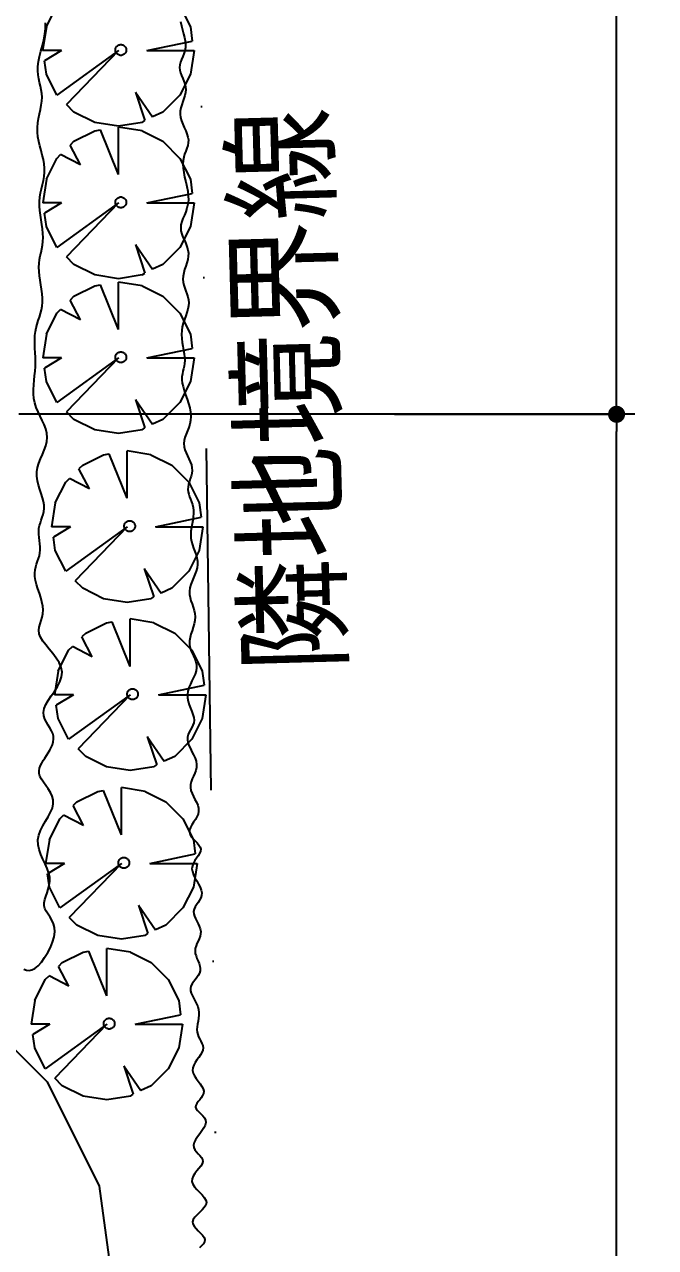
# Model space of a CAD drawing. Header units: millimetres. Extents: x 15495 to 166182, y -39946 to 18307.
# Drawn here: x 60060 to 61908, y -30516 to -26938 of the extents above; entities that cross this region are included whole.
import ezdxf
from ezdxf.enums import TextEntityAlignment as Align

# ---------------------------------------------------------------- set-up
doc = ezdxf.new("R2010")
doc.units = ezdxf.units.MM
doc.header["$LTSCALE"] = 1000
doc.linetypes.add('CENTER', pattern=[2, 1.25, -0.25, 0.25, -0.25])
doc.linetypes.add('DIVIDEX2', pattern=[2.5, 1, -0.5, 0, -0.5, 0, -0.5])
doc.layers.get('0').update_dxf_attribs({"linetype": 'CONTINUOUS'})
for name, color, linetype in [('1F-A_GARD-100', 3, 'CONTINUOUS'), ('1F-A_GARD-50', 3, 'CONTINUOUS'), ('1F-A_SITE-100', 1, 'DIVIDEX2'), ('1F-A_SITE-50', 1, 'DIVIDEX2'), ('1F-E_DIM-50', 3, 'CONTINUOUS'), ('1F-E_GRID-100', 1, 'CENTER'), ('1F-E_GRID-50', 1, 'CENTER'), ('1F-E_TEXT-100', 3, 'CONTINUOUS'), ('1F-E_TEXT-50', 3, 'CONTINUOUS')]:
    doc.layers.add(name, color=color, linetype=linetype)
doc.styles.add('DIM', font='romans.shx', dxfattribs={"width": 0.8, "bigfont": 'bigfont.shx'})
doc.styles.get("Standard").update_dxf_attribs({"font": 'txt.shx', "bigfont": 'bigfont.shx'})
doc.dimstyles.new('DIM50_4_3', dxfattribs={"dimscale": 50, "dimtxt": 4, "dimasz": 1, "dimexe": 0, "dimexo": 1, "dimgap": 0.5, "dimtad": 1, "dimdec": 1, "dimdsep": 46, "dimlunit": 6, "dimtxsty": 'DIM', "dimblk1": 'DOT', "dimblk2": 'DOT', "dimsah": 1, "dimcen": 1, "dimclrd": 256, "dimclre": 256, "dimclrt": 256, "dimadec": 0, "dimazin": 0, "dimtfac": 1, "dimtdec": 1, "dimtix": 1, "dimtmove": 2, "dimatfit": 3, "dimldrblk": 'DOT', "dimfxl": 1, "dimtvp": 0.833333, "dimtolj": 1, "dimarcsym": 0})

# ---------------------------------------------------------------- blocks, each defined once
blk = doc.blocks.new('1F-BLOCK_100')
at = {"layer": '1F-A_GARD-100'}
for points in [[(30476.27, 7648.84), (30478.73, 7636.5), (30481.86, 7624.69), (30485.16, 7613.39), (30488.17, 7602.59), (30490.39, 7592.26), (30491.36, 7582.39), (30490.75, 7572.95), (30488.82, 7563.9), (30486.02, 7555.17), (30482.76, 7546.72), (30479.48, 7538.49), (30476.61, 7530.43), (30474.57, 7522.47), (30473.8, 7514.57), (30474.58, 7506.68), (30476.62, 7498.76), (30479.51, 7490.82), (30482.82, 7482.82), (30486.14, 7474.75), (30489.03, 7466.59), (30491.07, 7458.32), (30491.85, 7449.93), (30491.07, 7441.41), (30489.05, 7432.74), (30486.22, 7423.93), (30483.01, 7414.98), (30479.88, 7405.89), (30477.25, 7396.66), (30475.58, 7387.29), (30475.3, 7377.78), (30476.71, 7368.14), (30479.49, 7358.42), (30483.18, 7348.71), (30487.34, 7339.07), (30491.49, 7329.57), (30495.18, 7320.28), (30497.96, 7311.27), (30499.37, 7302.62), (30499.09, 7294.34), (30497.42, 7286.29), (30494.79, 7278.28), (30491.66, 7270.11), (30488.45, 7261.59), (30485.62, 7252.52), (30483.6, 7242.71), (30482.82, 7231.97), (30483.6, 7220.17), (30485.62, 7207.49), (30488.45, 7194.18), (30491.66, 7180.48), (30494.79, 7166.64), (30497.42, 7152.91), (30499.09, 7139.52), (30499.37, 7126.74), (30497.97, 7114.74), (30495.21, 7103.49), (30491.57, 7092.86), (30487.52, 7082.77), (30483.55, 7073.1), (30480.12, 7063.75), (30477.72, 7054.6), (30476.81, 7045.57), (30477.72, 7036.54), (30480.12, 7027.5), (30483.55, 7018.43), (30487.52, 7009.3), (30491.57, 7000.1), (30495.21, 6990.82), (30497.97, 6981.42), (30499.37, 6971.91), (30499.09, 6962.26), (30497.42, 6952.53), (30494.79, 6942.76), (30491.66, 6933.01), (30488.45, 6923.33), (30485.62, 6913.78), (30483.6, 6904.4), (30482.82, 6895.24), (30483.6, 6886.35), (30485.64, 6877.67), (30488.53, 6869.14), (30491.85, 6860.67), (30495.16, 6852.2), (30498.05, 6843.66), (30500.1, 6834.99), (30500.87, 6826.1), (30500.09, 6816.94), (30498, 6807.49), (30495, 6797.77), (30491.47, 6787.76), (30487.8, 6777.48), (30484.37, 6766.91), (30481.58, 6756.05), (30479.82, 6744.92), (30479.34, 6733.53), (30479.96, 6722), (30481.35, 6710.46), (30483.2, 6699.07), (30485.19, 6687.96), (30487.01, 6677.28), (30488.33, 6667.15), (30488.84, 6657.73), (30488.33, 6649.1), (30487.03, 6641.06), (30485.27, 6633.37), (30483.39, 6625.79), (30481.72, 6618.07), (30480.59, 6609.96), (30480.35, 6601.22), (30481.32, 6591.59), (30483.71, 6580.92), (30487.22, 6569.35), (30491.39, 6557.11), (30495.79, 6544.43), (30499.99, 6531.54), (30503.53, 6518.66), (30505.97, 6506.04), (30506.89, 6493.88), (30505.98, 6482.38), (30503.6, 6471.5), (30500.22, 6461.14), (30496.36, 6451.23), (30492.49, 6441.67), (30489.12, 6432.37), (30486.74, 6423.25), (30485.83, 6414.21), (30486.74, 6405.2), (30489.17, 6396.2), (30492.65, 6387.23), (30496.73, 6378.32), (30500.96, 6369.48), (30504.87, 6360.73), (30508, 6352.08), (30509.89, 6343.56), (30510.24, 6335.18), (30509.28, 6326.93), (30507.41, 6318.83), (30505.01, 6310.87), (30502.46, 6303.04), (30500.17, 6295.36), (30498.5, 6287.82), (30497.86, 6280.43), (30498.51, 6273.15), (30500.24, 6265.93), (30502.7, 6258.68), (30505.57, 6251.3), (30508.51, 6243.71), (30511.19, 6235.82), (30513.26, 6227.55), (30514.41, 6218.79), (30514.39, 6209.51), (30513.44, 6199.77), (30511.89, 6189.67), (30510.08, 6179.33), (30508.34, 6168.85), (30507, 6158.34), (30506.41, 6147.89), (30506.89, 6137.62), (30508.65, 6127.6), (30511.42, 6117.82), (30514.79, 6108.21), (30518.35, 6098.72), (30521.71, 6089.31), (30524.44, 6079.91), (30526.15, 6070.48), (30526.44, 6060.95), (30525.03, 6051.31), (30522.25, 6041.55), (30518.56, 6031.73), (30514.41, 6021.87), (30510.25, 6012.01), (30506.56, 6002.19), (30503.78, 5992.43), (30502.37, 5982.79), (30502.65, 5973.27), (30504.33, 5963.85), (30506.95, 5954.48), (30510.08, 5945.13), (30513.29, 5935.76), (30516.12, 5926.31), (30518.15, 5916.76), (30518.92, 5907.05), (30518.15, 5897.16), (30516.12, 5887.15), (30513.29, 5877.07), (30510.08, 5867), (30506.95, 5857), (30504.33, 5847.13), (30502.65, 5837.47), (30502.37, 5828.08), (30503.77, 5819), (30506.51, 5810.18), (30510.09, 5801.54), (30514.03, 5793), (30517.83, 5784.49), (30520.99, 5775.93), (30523.02, 5767.25), (30523.43, 5758.36), (30521.9, 5749.2), (30518.78, 5739.8), (30514.6, 5730.19), (30509.89, 5720.4), (30505.19, 5710.47), (30501.01, 5700.44), (30497.89, 5690.33), (30496.36, 5680.19), (30496.77, 5670.05), (30498.78, 5659.99), (30501.88, 5650.07), (30505.57, 5640.35), (30509.33, 5630.92), (30512.64, 5621.85), (30515.01, 5613.19), (30515.91, 5605.03), (30515.01, 5597.39), (30512.64, 5590.18), (30509.33, 5583.25), (30505.57, 5576.47), (30501.88, 5569.68), (30498.78, 5562.75), (30496.77, 5555.54), (30496.36, 5547.91), (30497.89, 5539.75), (30501.01, 5531.14), (30505.19, 5522.17), (30509.89, 5512.96), (30514.6, 5503.6), (30518.78, 5494.21), (30521.9, 5484.89), (30523.43, 5475.75), (30523.02, 5466.86), (30521.03, 5458.21), (30517.98, 5449.72), (30514.41, 5441.36), (30510.83, 5433.08), (30507.78, 5424.81), (30505.79, 5416.5), (30505.38, 5408.11), (30506.91, 5399.59), (30509.99, 5390.96), (30514.05, 5382.26), (30518.54, 5373.53), (30522.89, 5364.8), (30526.53, 5356.1), (30528.9, 5347.48), (30529.45, 5338.96), (30527.79, 5330.58), (30524.37, 5322.35), (30519.82, 5314.3), (30514.78, 5306.45), (30509.88, 5298.81), (30505.76, 5291.39), (30503.04, 5284.23), (30502.37, 5277.33), (30504.17, 5270.69), (30507.97, 5264.29), (30513.11, 5258.06), (30518.92, 5251.96), (30524.73, 5245.92), (30529.87, 5239.91), (30533.67, 5233.86), (30535.46, 5227.72), (30534.79, 5221.44), (30532.1, 5214.99), (30528.03, 5208.32), (30523.24, 5201.41), (30518.38, 5194.22), (30514.1, 5186.71), (30511.05, 5178.85), (30509.89, 5170.6), (30511.06, 5161.95), (30514.15, 5153), (30518.54, 5143.88), (30523.62, 5134.71), (30528.77, 5125.6), (30533.37, 5116.69), (30536.81, 5108.1), (30538.47, 5099.94), (30537.93, 5092.32), (30535.55, 5085.15), (30531.91, 5078.33), (30527.57, 5071.76), (30523.08, 5065.33), (30519.01, 5058.93), (30515.93, 5052.47), (30514.41, 5045.83), (30514.82, 5038.93), (30516.85, 5031.81), (30520.01, 5024.5), (30523.81, 5017.08), (30527.74, 5009.58), (30531.33, 5002.07), (30534.06, 4994.59), (30535.46, 4987.2), (30535.18, 4979.94), (30533.51, 4972.78), (30530.89, 4965.69), (30527.75, 4958.64), (30524.55, 4951.59), (30521.71, 4944.5), (30519.69, 4937.34), (30518.92, 4930.08), (30519.69, 4922.69), (30521.69, 4915.21), (30524.47, 4907.7), (30527.57, 4900.2), (30530.52, 4892.78), (30532.88, 4885.48), (30534.17, 4878.35), (30533.96, 4871.45), (30531.93, 4864.82), (30528.43, 4858.4), (30523.99, 4852.11), (30519.11, 4845.9), (30514.29, 4839.69), (30510.06, 4833.4), (30506.92, 4826.98), (30505.38, 4820.35), (30505.8, 4813.44), (30507.87, 4806.28), (30511.15, 4798.86), (30515.16, 4791.22), (30519.45, 4783.37), (30523.57, 4775.32), (30527.05, 4767.1), (30529.45, 4758.71), (30530.42, 4750.2), (30530.22, 4741.61), (30529.21, 4733.03), (30527.75, 4724.51), (30526.23, 4716.14), (30525, 4707.98), (30524.45, 4700.1), (30524.93, 4692.57), (30526.69, 4685.44), (30529.42, 4678.64), (30532.68, 4672.09), (30536.02, 4665.7), (30539.02, 4659.38), (30541.22, 4653.04), (30542.18, 4646.6), (30541.48, 4639.96), (30538.83, 4633.06), (30534.66, 4625.91), (30529.58, 4618.56), (30524.18, 4611.02), (30519.06, 4603.35), (30514.83, 4595.57), (30512.07, 4587.72), (30511.4, 4579.83), (30513.19, 4571.94), (30516.99, 4564.09), (30522.13, 4556.31), (30527.94, 4548.64), (30533.75, 4541.1), (30538.89, 4533.75), (30542.69, 4526.6), (30544.48, 4519.7), (30543.82, 4513.07), (30541.15, 4506.71), (30537.14, 4500.6), (30532.45, 4494.71), (30527.77, 4489.03), (30523.76, 4483.55), (30521.09, 4478.25), (30520.42, 4473.1), (30522.21, 4468.08), (30525.97, 4463.09), (30531, 4458.04), (30536.59, 4452.81), (30542.04, 4447.29), (30546.65, 4441.39), (30549.7, 4435), (30550.5, 4428), (30548.58, 4420.35), (30544.44, 4412.17), (30538.82, 4403.64), (30532.45, 4394.93), (30526.09, 4386.22), (30520.47, 4377.69), (30516.33, 4369.51), (30514.41, 4361.86), (30515.2, 4354.86), (30518.21, 4348.43), (30522.71, 4342.41), (30527.94, 4336.68), (30533.18, 4331.09), (30537.67, 4325.5), (30540.68, 4319.77), (30541.48, 4313.76), (30539.56, 4307.36), (30535.48, 4300.58), (30530.03, 4293.49), (30523.99, 4286.14), (30518.17, 4278.57), (30513.35, 4270.85), (30510.33, 4263.02), (30509.89, 4255.13), (30512.57, 4247.24), (30517.74, 4239.37), (30524.54, 4231.54), (30532.08, 4223.75), (30539.47, 4216.04), (30545.85, 4208.42), (30550.32, 4200.9), (30552, 4193.5), (30550.32, 4186.24), (30545.87, 4179.1), (30539.55, 4172.07), (30532.27, 4165.13), (30524.91, 4158.25), (30518.38, 4151.43), (30513.57, 4144.65), (30511.4, 4137.88), (30512.46, 4131.12), (30516.19, 4124.38), (30521.76, 4117.67), (30528.32, 4111.01), (30535.01, 4104.43), (30541.01, 4097.93), (30545.45, 4091.54), (30547.49, 4085.27), (30546.56, 4079.13), (30543.17, 4073.1), (30538.08, 4067.14), (30532.08, 4061.22)], [(30017.36, 4876.34), (30025.16, 4873.69), (30032.96, 4872.86), (30041.04, 4874.44), (30049.69, 4878.97), (30059.06, 4886.82), (30068.8, 4897.55), (30078.43, 4910.49), (30087.48, 4925.01), (30095.47, 4940.44), (30101.93, 4956.13), (30106.38, 4971.43), (30108.34, 4985.7), (30107.54, 4998.43), (30104.47, 5009.73), (30099.81, 5019.87), (30094.25, 5029.11), (30088.47, 5037.71), (30083.18, 5045.95), (30079.04, 5054.08), (30076.76, 5062.36), (30076.79, 5071.03), (30078.71, 5080.14), (30081.86, 5089.71), (30085.6, 5099.76), (30089.26, 5110.29), (30092.2, 5121.34), (30093.77, 5132.92), (30093.31, 5145.04), (30090.4, 5157.71), (30085.57, 5170.85), (30079.59, 5184.39), (30073.19, 5198.22), (30067.15, 5212.26), (30062.22, 5226.43), (30059.15, 5240.63), (30058.72, 5254.78), (30061.39, 5268.79), (30066.61, 5282.63), (30073.52, 5296.26), (30081.27, 5309.64), (30089.03, 5322.74), (30095.94, 5335.53), (30101.15, 5347.96), (30103.83, 5360), (30103.39, 5371.63), (30100.26, 5382.83), (30095.16, 5393.61), (30088.79, 5403.97), (30081.86, 5413.91), (30075.07, 5423.42), (30069.13, 5432.51), (30064.73, 5441.18), (30062.43, 5449.43), (30062.08, 5457.35), (30063.38, 5464.99), (30066.05, 5472.45), (30069.77, 5479.79), (30074.26, 5487.1), (30079.2, 5494.46), (30084.3, 5501.94), (30089.28, 5509.6), (30093.91, 5517.42), (30097.97, 5525.39), (30101.26, 5533.45), (30103.57, 5541.59), (30104.67, 5549.76), (30104.36, 5557.94), (30102.43, 5566.1), (30098.81, 5574.22), (30094.01, 5582.39), (30088.67, 5590.73), (30083.46, 5599.35), (30079.03, 5608.36), (30076.02, 5617.88), (30075.09, 5628.01), (30076.89, 5638.88), (30081.8, 5650.56), (30089.13, 5662.96), (30097.9, 5675.96), (30107.15, 5689.43), (30115.91, 5703.26), (30123.2, 5717.31), (30128.06, 5731.47), (30129.52, 5745.61), (30126.93, 5759.62), (30120.92, 5773.42), (30112.45, 5786.94), (30102.45, 5800.1), (30091.9, 5812.85), (30081.73, 5825.1), (30072.9, 5836.78), (30066.36, 5847.83), (30062.8, 5858.22), (30061.82, 5868.1), (30062.79, 5877.66), (30065.04, 5887.1), (30067.93, 5896.61), (30070.8, 5906.39), (30073, 5916.62), (30073.88, 5927.5), (30072.97, 5939.16), (30070.54, 5951.44), (30067.06, 5964.1), (30062.97, 5976.92), (30058.75, 5989.67), (30054.84, 6002.12), (30051.71, 6014.05), (30049.82, 6025.21), (30049.47, 6035.46), (30050.47, 6044.89), (30052.46, 6053.7), (30055.08, 6062.04), (30057.98, 6070.1), (30060.81, 6078.06), (30063.22, 6086.09), (30064.85, 6094.36), (30065.47, 6103.01), (30065.23, 6111.98), (30064.43, 6121.15), (30063.35, 6130.44), (30062.27, 6139.72), (30061.47, 6148.9), (30061.24, 6157.87), (30061.85, 6166.52), (30063.48, 6174.79), (30065.89, 6182.79), (30068.72, 6190.69), (30071.62, 6198.65), (30074.24, 6206.81), (30076.23, 6215.35), (30077.23, 6224.41), (30076.89, 6234.16), (30074.99, 6244.71), (30071.9, 6255.98), (30068.11, 6267.85), (30064.1, 6280.2), (30060.38, 6292.89), (30057.43, 6305.82), (30055.75, 6318.85), (30055.83, 6331.87), (30057.99, 6344.77), (30061.8, 6357.54), (30066.67, 6370.21), (30072, 6382.79), (30077.19, 6395.3), (30081.63, 6407.76), (30084.74, 6420.18), (30085.91, 6432.59), (30084.73, 6444.99), (30081.54, 6457.41), (30076.87, 6469.87), (30071.25, 6482.38), (30065.2, 6494.96), (30059.26, 6507.63), (30053.96, 6520.4), (30049.82, 6533.3), (30047.23, 6546.33), (30046.03, 6559.49), (30045.93, 6572.75), (30046.62, 6586.1), (30047.8, 6599.52), (30049.18, 6613), (30050.45, 6626.5), (30051.32, 6640.03), (30051.57, 6653.55), (30051.32, 6666.99), (30050.79, 6680.3), (30050.19, 6693.39), (30049.73, 6706.21), (30049.63, 6718.67), (30050.09, 6730.71), (30051.32, 6742.25), (30053.46, 6753.27), (30056.3, 6763.88), (30059.57, 6774.25), (30062.97, 6784.53), (30066.24, 6794.88), (30069.08, 6805.46), (30071.22, 6816.42), (30072.37, 6827.93), (30072.35, 6840.09), (30071.36, 6852.78), (30069.7, 6865.83), (30067.67, 6879.04), (30065.57, 6892.26), (30063.7, 6905.3), (30062.36, 6917.99), (30061.85, 6930.15), (30062.36, 6941.67), (30063.73, 6952.65), (30065.65, 6963.29), (30067.86, 6973.75), (30070.07, 6984.2), (30072, 6994.84), (30073.36, 7005.82), (30073.88, 7017.34), (30073.36, 7029.51), (30072.02, 7042.24), (30070.15, 7055.39), (30068.05, 7068.82), (30066.02, 7082.4), (30064.36, 7095.98), (30063.37, 7109.41), (30063.35, 7122.57), (30064.49, 7135.33), (30066.55, 7147.77), (30069.17, 7159.95), (30072, 7171.98), (30074.69, 7183.94), (30076.89, 7195.92), (30078.24, 7208), (30078.39, 7220.27), (30077.11, 7232.81), (30074.68, 7245.59), (30071.46, 7258.59), (30067.86, 7271.76), (30064.26, 7285.07), (30061.05, 7298.49), (30058.61, 7311.98), (30057.33, 7325.5), (30057.48, 7339.02), (30058.82, 7352.46), (30060.96, 7365.77), (30063.54, 7378.86), (30066.19, 7391.68), (30068.54, 7404.14), (30070.23, 7416.18), (30070.87, 7427.72), (30070.23, 7438.75), (30068.57, 7449.42), (30066.27, 7459.96), (30063.73, 7470.56), (30061.32, 7481.45), (30059.45, 7492.83), (30058.49, 7504.91), (30058.84, 7517.91), (30060.73, 7531.97), (30063.84, 7546.97), (30067.69, 7562.7), (30071.81, 7578.98), (30075.71, 7595.61), (30078.93, 7612.4), (30080.98, 7629.16), (30081.4, 7645.69)]]:
    blk.add_lwpolyline(points, dxfattribs=at)
at = {"layer": '1F-A_SITE-100'}
blk.add_line((30450, 13900), (30648.11, -767.66), dxfattribs=at)
at = {"layer": '1F-E_GRID-100'}
blk.add_line((33306.62, 6500), (-7802.04, 6500), dxfattribs=at)
at = {"layer": '1F-E_TEXT-100'}
blk.add_text('隣地境界線', height=300, rotation=91.54761, dxfattribs=at).set_placement((30649.04, 6567.52), align=Align.TOP_CENTER)
blk = doc.blocks.new('DOT')
at = {"color": 0, "linetype": 'ByBlock'}
blk.add_line((-0.5, 0), (-1, 0), dxfattribs=at)
at = {"color": 0, "linetype": 'ByBlock', "const_width": 0.5}
blk.add_lwpolyline([(-0.25, 0, 1), (0.25, 0, 1)], format="xyb", close=True, dxfattribs=at)
blk = doc.blocks.new('*D808')
at = {"layer": '1F-E_DIM-50', "lineweight": -2}
for p, q in [((61143.8, -28078.7), (61793.8, -28078.7)), ((61793.8, -34528.7), (61793.8, -28128.7)), ((61143.8, -34578.7), (61793.8, -34578.7))]:
    blk.add_line(p, q, dxfattribs=at)
at = {"layer": '1F-E_DIM-50', "lineweight": -2, "xscale": 50, "yscale": 50, "zscale": 50}
for p, rotation in [((61793.8, -28078.7), 90), ((61793.8, -34578.7), 270)]:
    blk.add_blockref('DOT', p, dxfattribs=dict(at, rotation=rotation))
at = {"layer": '1F-E_DIM-50', "insert": (61649.7, -31328.7), "char_height": 200, "attachment_point": 5, "rotation": 90, "style": 'DIM'}
blk.add_mtext('\\A1;6,500', dxfattribs=at)
blk = doc.blocks.new('_DOT')
at = {"color": 0, "linetype": 'ByBlock'}
blk.add_line((-0.5, 0), (-1, 0), dxfattribs=at)
at = {"color": 0, "linetype": 'ByBlock', "const_width": 0.5}
blk.add_lwpolyline([(-0.25, 0, 1), (0.25, 0, 1)], format="xyb", close=True, dxfattribs=at)
blk = doc.blocks.new('*D805')
at = {"layer": '1F-E_DIM-50', "lineweight": -2}
for p, q in [((61143.8, -21578.7), (61793.8, -21578.7)), ((61793.8, -28028.7), (61793.8, -21628.7)), ((61143.8, -28078.7), (61793.8, -28078.7))]:
    blk.add_line(p, q, dxfattribs=at)
at = {"layer": '1F-E_DIM-50', "lineweight": -2, "xscale": 50, "yscale": 50, "zscale": 50}
for p, rotation in [((61793.8, -21578.7), 90), ((61793.8, -28078.7), 270)]:
    blk.add_blockref('DOT', p, dxfattribs=dict(at, rotation=rotation))
at = {"layer": '1F-E_DIM-50', "insert": (61649.7, -24828.7), "char_height": 200, "attachment_point": 5, "rotation": 90, "style": 'DIM'}
blk.add_mtext('\\A1;6,500', dxfattribs=at)
blk = doc.blocks.new('1F-BLOCK_50')
at = {"layer": '1F-A_GARD-50'}
for p, q in [((30083.78, 7633.72), (30114.27, 7694.71)), ((30474.63, 7694.71), (30505.12, 7633.72)), ((30083.78, 7633.72), (30072.69, 7564.42)), ((30505.12, 7633.72), (30510.67, 7592.14)), ((30377.61, 7564.42), (30510.67, 7592.14)), ((30128.13, 7564.42), (30072.69, 7564.42)), ((30128.13, 7564.42), (30078.23, 7533.93)), ((30294.45, 7564.42), (30114.27, 7434.14)), ((30294.45, 7564.42), (30141.99, 7406.42)), ((30285.67, 7565.99), (30285.81, 7568.06)), ((30285.81, 7563.92), (30285.67, 7565.99)), ((30285.81, 7568.06), (30286.21, 7570.09)), ((30286.21, 7561.89), (30285.81, 7563.92)), ((30286.21, 7570.09), (30286.88, 7572.05)), ((30286.88, 7559.93), (30286.21, 7561.89)), ((30286.88, 7572.05), (30287.8, 7573.91)), ((30287.8, 7558.07), (30286.88, 7559.93)), ((30287.8, 7573.91), (30288.95, 7575.63)), ((30288.95, 7556.35), (30287.8, 7558.07)), ((30288.95, 7575.63), (30290.31, 7577.19)), ((30290.31, 7554.79), (30288.95, 7556.35)), ((30290.31, 7577.19), (30291.87, 7578.55)), ((30291.87, 7553.42), (30290.31, 7554.79)), ((30291.87, 7578.55), (30293.59, 7579.71)), ((30293.59, 7552.27), (30291.87, 7553.42)), ((30293.59, 7579.71), (30295.45, 7580.62)), ((30295.45, 7551.35), (30293.59, 7552.27)), ((30295.45, 7580.62), (30297.42, 7581.29)), ((30297.42, 7550.69), (30295.45, 7551.35)), ((30297.42, 7581.29), (30299.45, 7581.69)), ((30299.45, 7550.28), (30297.42, 7550.69)), ((30299.45, 7581.69), (30301.51, 7581.83)), ((30301.51, 7581.83), (30303.58, 7581.69)), ((30303.58, 7581.69), (30305.61, 7581.29)), ((30305.61, 7550.69), (30303.58, 7550.28)), ((30305.61, 7581.29), (30307.58, 7580.62)), ((30307.58, 7551.35), (30305.61, 7550.69)), ((30307.58, 7580.62), (30309.43, 7579.71)), ((30309.43, 7552.27), (30307.58, 7551.35)), ((30309.43, 7579.71), (30311.16, 7578.55)), ((30311.16, 7553.42), (30309.43, 7552.27)), ((30311.16, 7578.55), (30312.71, 7577.19)), ((30312.71, 7554.79), (30311.16, 7553.42)), ((30312.71, 7577.19), (30314.08, 7575.63)), ((30314.08, 7556.35), (30312.71, 7554.79)), ((30314.08, 7575.63), (30315.23, 7573.91)), ((30315.23, 7558.07), (30314.08, 7556.35)), ((30315.23, 7573.91), (30316.15, 7572.05)), ((30316.15, 7559.93), (30315.23, 7558.07)), ((30316.15, 7572.05), (30316.81, 7570.09)), ((30316.81, 7561.89), (30316.15, 7559.93)), ((30316.81, 7570.09), (30317.22, 7568.06)), ((30317.22, 7563.92), (30316.81, 7561.89)), ((30317.22, 7568.06), (30317.35, 7565.99)), ((30317.35, 7565.99), (30317.22, 7563.92)), ((30377.61, 7564.42), (30516.21, 7564.42)), ((30516.21, 7564.42), (30505.12, 7495.12)), ((30083.78, 7495.12), (30078.23, 7533.93)), ((30301.51, 7550.15), (30299.45, 7550.28)), ((30303.58, 7550.28), (30301.51, 7550.15)), ((30114.27, 7434.14), (30083.78, 7495.12)), ((30505.12, 7495.12), (30474.63, 7434.14)), ((30344.35, 7442.46), (30394.24, 7370.38)), ((30344.35, 7442.46), (30372.07, 7359.3)), ((30474.63, 7434.14), (30424.73, 7384.24)), ((30164.17, 7384.24), (30141.99, 7406.42)), ((30225.15, 7353.75), (30164.17, 7384.24)), ((30424.73, 7384.24), (30394.24, 7370.38)), ((30294.45, 7342.66), (30225.15, 7353.75)), ((30363.75, 7353.75), (30294.45, 7342.66)), ((30363.78, 7329.24), (30294.48, 7340.33)), ((30294.48, 7201.73), (30294.48, 7340.33)), ((30363.75, 7353.75), (30372.07, 7359.3)), ((30164.19, 7298.75), (30225.18, 7329.24)), ((30225.18, 7329.24), (30241.81, 7332.01)), ((30294.48, 7201.73), (30241.81, 7332.01)), ((30363.78, 7329.24), (30424.76, 7298.75)), ((30164.19, 7298.75), (30153.11, 7287.66)), ((30183.6, 7229.45), (30153.11, 7287.66)), ((30424.76, 7298.75), (30474.66, 7248.85)), ((30083.81, 7187.87), (30114.3, 7248.85)), ((30114.3, 7248.85), (30125.39, 7259.94)), ((30183.6, 7229.45), (30125.39, 7259.94)), ((30474.66, 7248.85), (30505.15, 7187.87)), ((30083.81, 7187.87), (30072.72, 7118.57)), ((30505.15, 7187.87), (30510.69, 7146.29)), ((30285.7, 7120.13), (30285.84, 7122.2)), ((30285.84, 7122.2), (30286.24, 7124.23)), ((30286.24, 7124.23), (30286.91, 7126.19)), ((30286.91, 7126.19), (30287.82, 7128.05)), ((30287.82, 7128.05), (30288.97, 7129.78)), ((30288.97, 7129.78), (30290.34, 7131.33)), ((30290.34, 7131.33), (30291.9, 7132.7)), ((30291.9, 7132.7), (30293.62, 7133.85)), ((30293.62, 7133.85), (30295.48, 7134.77)), ((30295.48, 7134.77), (30297.44, 7135.43)), ((30297.44, 7135.43), (30299.47, 7135.84)), ((30299.47, 7135.84), (30301.54, 7135.97)), ((30301.54, 7135.97), (30303.61, 7135.84)), ((30303.61, 7135.84), (30305.64, 7135.43)), ((30305.64, 7135.43), (30307.6, 7134.77)), ((30307.6, 7134.77), (30309.46, 7133.85)), ((30309.46, 7133.85), (30311.18, 7132.7)), ((30311.18, 7132.7), (30312.74, 7131.33)), ((30312.74, 7131.33), (30314.11, 7129.78)), ((30314.11, 7129.78), (30315.26, 7128.05)), ((30315.26, 7128.05), (30316.18, 7126.19)), ((30316.18, 7126.19), (30316.84, 7124.23)), ((30316.84, 7124.23), (30317.25, 7122.2)), ((30317.25, 7122.2), (30317.38, 7120.13)), ((30377.64, 7118.57), (30510.69, 7146.29)), ((30128.16, 7118.57), (30072.72, 7118.57)), ((30128.16, 7118.57), (30078.26, 7088.08)), ((30083.81, 7049.27), (30078.26, 7088.08)), ((30294.48, 7118.57), (30114.3, 6988.29)), ((30294.48, 7118.57), (30142.02, 6960.57)), ((30285.84, 7118.07), (30285.7, 7120.13)), ((30286.24, 7116.03), (30285.84, 7118.07)), ((30286.91, 7114.07), (30286.24, 7116.03)), ((30287.82, 7112.21), (30286.91, 7114.07)), ((30288.97, 7110.49), (30287.82, 7112.21)), ((30290.34, 7108.93), (30288.97, 7110.49)), ((30291.9, 7107.57), (30290.34, 7108.93)), ((30293.62, 7106.42), (30291.9, 7107.57)), ((30295.48, 7105.5), (30293.62, 7106.42)), ((30297.44, 7104.83), (30295.48, 7105.5)), ((30299.47, 7104.43), (30297.44, 7104.83)), ((30301.54, 7104.29), (30299.47, 7104.43)), ((30303.61, 7104.43), (30301.54, 7104.29)), ((30305.64, 7104.83), (30303.61, 7104.43)), ((30307.6, 7105.5), (30305.64, 7104.83)), ((30309.46, 7106.42), (30307.6, 7105.5)), ((30311.18, 7107.57), (30309.46, 7106.42)), ((30312.74, 7108.93), (30311.18, 7107.57)), ((30314.11, 7110.49), (30312.74, 7108.93)), ((30315.26, 7112.21), (30314.11, 7110.49)), ((30316.18, 7114.07), (30315.26, 7112.21)), ((30316.84, 7116.03), (30316.18, 7114.07)), ((30317.25, 7118.07), (30316.84, 7116.03)), ((30317.38, 7120.13), (30317.25, 7118.07)), ((30377.64, 7118.57), (30516.24, 7118.57)), ((30516.24, 7118.57), (30505.15, 7049.27)), ((30114.3, 6988.29), (30083.81, 7049.27)), ((30505.15, 7049.27), (30474.66, 6988.29)), ((30344.37, 6996.6), (30394.27, 6924.53)), ((30344.37, 6996.6), (30372.09, 6913.44)), ((30474.66, 6988.29), (30424.76, 6938.39)), ((30164.19, 6938.39), (30142.02, 6960.57)), ((30225.18, 6907.9), (30164.19, 6938.39)), ((30294.48, 6896.81), (30225.18, 6907.9)), ((30363.78, 6907.9), (30294.48, 6896.81)), ((30363.78, 6907.9), (30372.09, 6913.44)), ((30424.76, 6938.39), (30394.27, 6924.53)), ((30164.19, 6845.47), (30225.18, 6875.96)), ((30225.18, 6875.96), (30241.81, 6878.74)), ((30294.48, 6748.45), (30241.81, 6878.74)), ((30363.78, 6875.96), (30294.48, 6887.05)), ((30294.48, 6748.45), (30294.48, 6887.05)), ((30363.78, 6875.96), (30424.76, 6845.47)), ((30164.19, 6845.47), (30153.11, 6834.38)), ((30424.76, 6845.47), (30474.66, 6795.58)), ((30114.3, 6795.58), (30125.39, 6806.66)), ((30183.6, 6776.17), (30125.39, 6806.66)), ((30183.6, 6776.17), (30153.11, 6834.38)), ((30083.81, 6734.59), (30114.3, 6795.58)), ((30474.66, 6795.58), (30505.15, 6734.59)), ((30083.81, 6734.59), (30072.72, 6665.29)), ((30505.15, 6734.59), (30510.69, 6693.01)), ((30377.64, 6665.29), (30510.69, 6693.01)), ((30128.16, 6665.29), (30072.72, 6665.29)), ((30128.16, 6665.29), (30078.26, 6634.8)), ((30294.48, 6665.29), (30114.3, 6535.01)), ((30294.48, 6665.29), (30142.02, 6507.29)), ((30285.7, 6666.86), (30285.84, 6668.92)), ((30285.84, 6664.79), (30285.7, 6666.86)), ((30285.84, 6668.92), (30286.24, 6670.95)), ((30286.24, 6662.76), (30285.84, 6664.79)), ((30286.24, 6670.95), (30286.91, 6672.92)), ((30286.91, 6660.79), (30286.24, 6662.76)), ((30286.91, 6672.92), (30287.82, 6674.78)), ((30287.82, 6658.94), (30286.91, 6660.79)), ((30287.82, 6674.78), (30288.97, 6676.5)), ((30288.97, 6657.21), (30287.82, 6658.94)), ((30288.97, 6676.5), (30290.34, 6678.06)), ((30290.34, 6655.65), (30288.97, 6657.21)), ((30290.34, 6678.06), (30291.9, 6679.42)), ((30291.9, 6679.42), (30293.62, 6680.57)), ((30293.62, 6680.57), (30295.48, 6681.49)), ((30295.48, 6681.49), (30297.44, 6682.16)), ((30297.44, 6682.16), (30299.47, 6682.56)), ((30299.47, 6682.56), (30301.54, 6682.7)), ((30301.54, 6682.7), (30303.61, 6682.56)), ((30303.61, 6682.56), (30305.64, 6682.16)), ((30305.64, 6682.16), (30307.6, 6681.49)), ((30307.6, 6681.49), (30309.46, 6680.57)), ((30309.46, 6680.57), (30311.18, 6679.42)), ((30311.18, 6679.42), (30312.74, 6678.06)), ((30312.74, 6678.06), (30314.11, 6676.5)), ((30314.11, 6657.21), (30312.74, 6655.65)), ((30314.11, 6676.5), (30315.26, 6674.78)), ((30315.26, 6658.94), (30314.11, 6657.21)), ((30315.26, 6674.78), (30316.18, 6672.92)), ((30316.18, 6660.79), (30315.26, 6658.94)), ((30316.18, 6672.92), (30316.84, 6670.95)), ((30316.84, 6662.76), (30316.18, 6660.79)), ((30316.84, 6670.95), (30317.25, 6668.92)), ((30317.25, 6664.79), (30316.84, 6662.76)), ((30317.25, 6668.92), (30317.38, 6666.86)), ((30317.38, 6666.86), (30317.25, 6664.79)), ((30377.64, 6665.29), (30516.24, 6665.29)), ((30516.24, 6665.29), (30505.15, 6595.99)), ((30083.81, 6595.99), (30078.26, 6634.8)), ((30291.9, 6654.29), (30290.34, 6655.65)), ((30293.62, 6653.14), (30291.9, 6654.29)), ((30295.48, 6652.22), (30293.62, 6653.14)), ((30297.44, 6651.56), (30295.48, 6652.22)), ((30299.47, 6651.15), (30297.44, 6651.56)), ((30301.54, 6651.02), (30299.47, 6651.15)), ((30303.61, 6651.15), (30301.54, 6651.02)), ((30305.64, 6651.56), (30303.61, 6651.15)), ((30307.6, 6652.22), (30305.64, 6651.56)), ((30309.46, 6653.14), (30307.6, 6652.22)), ((30311.18, 6654.29), (30309.46, 6653.14)), ((30312.74, 6655.65), (30311.18, 6654.29)), ((30114.3, 6535.01), (30083.81, 6595.99)), ((30505.15, 6595.99), (30474.66, 6535.01)), ((30344.37, 6543.32), (30394.27, 6471.25)), ((30344.37, 6543.32), (30372.09, 6460.16)), ((30474.66, 6535.01), (30424.76, 6485.11)), ((30164.19, 6485.11), (30142.02, 6507.29)), ((30225.18, 6454.62), (30164.19, 6485.11)), ((30424.76, 6485.11), (30394.27, 6471.25)), ((30294.48, 6443.53), (30225.18, 6454.62)), ((30363.78, 6454.62), (30294.48, 6443.53)), ((30363.78, 6454.62), (30372.09, 6460.16)), ((30190.06, 6351.43), (30251.05, 6381.92)), ((30251.05, 6381.92), (30267.68, 6384.7)), ((30320.35, 6254.41), (30267.68, 6384.7)), ((30320.35, 6254.41), (30320.35, 6393.01)), ((30389.65, 6381.92), (30320.35, 6393.01)), ((30389.65, 6381.92), (30450.63, 6351.43)), ((30190.06, 6351.43), (30178.98, 6340.34)), ((30209.47, 6282.13), (30178.98, 6340.34)), ((30450.63, 6351.43), (30500.53, 6301.54)), ((30109.68, 6240.55), (30140.17, 6301.54)), ((30140.17, 6301.54), (30151.26, 6312.62)), ((30209.47, 6282.13), (30151.26, 6312.62)), ((30500.53, 6301.54), (30531.02, 6240.55)), ((30109.68, 6240.55), (30098.59, 6171.25)), ((30531.02, 6240.55), (30536.56, 6198.97)), ((30403.51, 6171.25), (30536.56, 6198.97)), ((30154.03, 6171.25), (30098.59, 6171.25)), ((30154.03, 6171.25), (30104.13, 6140.76)), ((30320.35, 6171.25), (30140.17, 6040.97)), ((30320.35, 6171.25), (30167.89, 6013.25)), ((30311.57, 6172.82), (30311.71, 6174.88)), ((30311.71, 6170.75), (30311.57, 6172.82)), ((30311.71, 6174.88), (30312.11, 6176.92)), ((30312.11, 6168.72), (30311.71, 6170.75)), ((30312.11, 6176.92), (30312.78, 6178.88)), ((30312.78, 6166.75), (30312.11, 6168.72)), ((30312.78, 6178.88), (30313.69, 6180.74)), ((30313.69, 6164.9), (30312.78, 6166.75)), ((30313.69, 6180.74), (30314.84, 6182.46)), ((30314.84, 6163.17), (30313.69, 6164.9)), ((30314.84, 6182.46), (30316.21, 6184.02)), ((30316.21, 6161.62), (30314.84, 6163.17)), ((30316.21, 6184.02), (30317.77, 6185.38)), ((30317.77, 6160.25), (30316.21, 6161.62)), ((30317.77, 6185.38), (30319.49, 6186.53)), ((30319.49, 6159.1), (30317.77, 6160.25)), ((30319.49, 6186.53), (30321.35, 6187.45)), ((30321.35, 6158.18), (30319.49, 6159.1)), ((30321.35, 6187.45), (30323.31, 6188.12)), ((30323.31, 6157.52), (30321.35, 6158.18)), ((30323.31, 6188.12), (30325.34, 6188.52)), ((30325.34, 6157.11), (30323.31, 6157.52)), ((30325.34, 6188.52), (30327.41, 6188.66)), ((30327.41, 6156.98), (30325.34, 6157.11)), ((30327.41, 6188.66), (30329.48, 6188.52)), ((30329.48, 6157.11), (30327.41, 6156.98)), ((30329.48, 6188.52), (30331.51, 6188.12)), ((30331.51, 6157.52), (30329.48, 6157.11)), ((30331.51, 6188.12), (30333.47, 6187.45)), ((30333.47, 6158.18), (30331.51, 6157.52)), ((30333.47, 6187.45), (30335.33, 6186.53)), ((30335.33, 6159.1), (30333.47, 6158.18)), ((30335.33, 6186.53), (30337.05, 6185.38)), ((30337.05, 6160.25), (30335.33, 6159.1)), ((30337.05, 6185.38), (30338.61, 6184.02)), ((30338.61, 6161.62), (30337.05, 6160.25)), ((30338.61, 6184.02), (30339.98, 6182.46)), ((30339.98, 6163.17), (30338.61, 6161.62)), ((30339.98, 6182.46), (30341.13, 6180.74)), ((30341.13, 6164.9), (30339.98, 6163.17)), ((30341.13, 6180.74), (30342.05, 6178.88)), ((30342.05, 6166.75), (30341.13, 6164.9)), ((30342.05, 6178.88), (30342.71, 6176.92)), ((30342.71, 6168.72), (30342.05, 6166.75)), ((30342.71, 6176.92), (30343.12, 6174.88)), ((30343.12, 6170.75), (30342.71, 6168.72)), ((30343.12, 6174.88), (30343.25, 6172.82)), ((30343.25, 6172.82), (30343.12, 6170.75)), ((30403.51, 6171.25), (30542.11, 6171.25)), ((30542.11, 6171.25), (30531.02, 6101.95)), ((30109.68, 6101.95), (30104.13, 6140.76)), ((30140.17, 6040.97), (30109.68, 6101.95)), ((30531.02, 6101.95), (30500.53, 6040.97)), ((30370.24, 6049.28), (30397.96, 5966.12)), ((30370.24, 6049.28), (30420.14, 5977.21)), ((30190.06, 5991.07), (30167.89, 6013.25)), ((30500.53, 6040.97), (30450.63, 5991.07)), ((30251.05, 5960.58), (30190.06, 5991.07)), ((30450.63, 5991.07), (30420.14, 5977.21)), ((30320.35, 5949.49), (30251.05, 5960.58)), ((30389.65, 5960.58), (30320.35, 5949.49)), ((30389.65, 5960.58), (30397.96, 5966.12)), ((30198.63, 5859.67), (30259.61, 5890.16)), ((30259.61, 5890.16), (30276.24, 5892.93)), ((30328.91, 5762.65), (30276.24, 5892.93)), ((30398.21, 5890.16), (30328.91, 5901.25)), ((30328.91, 5762.65), (30328.91, 5901.25)), ((30398.21, 5890.16), (30459.19, 5859.67)), ((30198.63, 5859.67), (30187.54, 5848.58)), ((30218.03, 5790.37), (30187.54, 5848.58)), ((30459.19, 5859.67), (30509.09, 5809.77)), ((30118.24, 5748.79), (30148.73, 5809.77)), ((30148.73, 5809.77), (30159.82, 5820.86)), ((30218.03, 5790.37), (30159.82, 5820.86)), ((30509.09, 5809.77), (30539.58, 5748.79)), ((30118.24, 5748.79), (30107.15, 5679.49)), ((30539.58, 5748.79), (30545.13, 5707.21)), ((30322.26, 5688.97), (30323.41, 5690.69)), ((30323.41, 5690.69), (30324.77, 5692.25)), ((30324.77, 5692.25), (30326.33, 5693.62)), ((30326.33, 5693.62), (30328.05, 5694.77)), ((30328.05, 5694.77), (30329.91, 5695.69)), ((30329.91, 5695.69), (30331.87, 5696.35)), ((30331.87, 5696.35), (30333.91, 5696.76)), ((30333.91, 5696.76), (30335.97, 5696.89)), ((30335.97, 5696.89), (30338.04, 5696.76)), ((30338.04, 5696.76), (30340.07, 5696.35)), ((30340.07, 5696.35), (30342.04, 5695.69)), ((30342.04, 5695.69), (30343.89, 5694.77)), ((30343.89, 5694.77), (30345.62, 5693.62)), ((30345.62, 5693.62), (30347.17, 5692.25)), ((30347.17, 5692.25), (30348.54, 5690.69)), ((30348.54, 5690.69), (30349.69, 5688.97)), ((30412.07, 5679.49), (30545.13, 5707.21)), ((30162.59, 5679.49), (30107.15, 5679.49)), ((30162.59, 5679.49), (30112.69, 5649)), ((30328.91, 5679.49), (30148.73, 5549.2)), ((30328.91, 5679.49), (30176.45, 5521.48)), ((30320.13, 5681.05), (30320.27, 5683.12)), ((30320.27, 5678.98), (30320.13, 5681.05)), ((30320.27, 5683.12), (30320.67, 5685.15)), ((30320.67, 5676.95), (30320.27, 5678.98)), ((30320.67, 5685.15), (30321.34, 5687.11)), ((30321.34, 5674.99), (30320.67, 5676.95)), ((30321.34, 5687.11), (30322.26, 5688.97)), ((30322.26, 5673.13), (30321.34, 5674.99)), ((30323.41, 5671.41), (30322.26, 5673.13)), ((30324.77, 5669.85), (30323.41, 5671.41)), ((30326.33, 5668.49), (30324.77, 5669.85)), ((30328.05, 5667.33), (30326.33, 5668.49)), ((30329.91, 5666.42), (30328.05, 5667.33)), ((30331.87, 5665.75), (30329.91, 5666.42)), ((30333.91, 5665.35), (30331.87, 5665.75)), ((30335.97, 5665.21), (30333.91, 5665.35)), ((30338.04, 5665.35), (30335.97, 5665.21)), ((30340.07, 5665.75), (30338.04, 5665.35)), ((30342.04, 5666.42), (30340.07, 5665.75)), ((30343.89, 5667.33), (30342.04, 5666.42)), ((30345.62, 5668.49), (30343.89, 5667.33)), ((30347.17, 5669.85), (30345.62, 5668.49)), ((30348.54, 5671.41), (30347.17, 5669.85)), ((30349.69, 5673.13), (30348.54, 5671.41)), ((30349.69, 5688.97), (30350.61, 5687.11)), ((30350.61, 5674.99), (30349.69, 5673.13)), ((30350.61, 5687.11), (30351.27, 5685.15)), ((30351.27, 5676.95), (30350.61, 5674.99)), ((30351.27, 5685.15), (30351.68, 5683.12)), ((30351.68, 5678.98), (30351.27, 5676.95)), ((30351.68, 5683.12), (30351.81, 5681.05)), ((30351.81, 5681.05), (30351.68, 5678.98)), ((30412.07, 5679.49), (30550.67, 5679.49)), ((30550.67, 5679.49), (30539.58, 5610.19)), ((30118.24, 5610.19), (30112.69, 5649)), ((30148.73, 5549.2), (30118.24, 5610.19)), ((30539.58, 5610.19), (30509.09, 5549.2)), ((30378.81, 5557.52), (30406.53, 5474.36)), ((30378.81, 5557.52), (30428.7, 5485.45)), ((30509.09, 5549.2), (30459.19, 5499.31)), ((30198.63, 5499.31), (30176.45, 5521.48)), ((30259.61, 5468.82), (30198.63, 5499.31)), ((30459.19, 5499.31), (30428.7, 5485.45)), ((30328.91, 5457.73), (30259.61, 5468.82)), ((30398.21, 5468.82), (30328.91, 5457.73)), ((30398.21, 5468.82), (30406.53, 5474.36)), ((30303.22, 5269.19), (30303.22, 5407.79)), ((30372.52, 5396.7), (30303.22, 5407.79)), ((30172.94, 5366.21), (30233.92, 5396.7)), ((30233.92, 5396.7), (30250.56, 5399.48)), ((30303.22, 5269.19), (30250.56, 5399.48)), ((30372.52, 5396.7), (30433.51, 5366.21)), ((30172.94, 5366.21), (30161.85, 5355.12)), ((30192.34, 5296.91), (30161.85, 5355.12)), ((30433.51, 5366.21), (30483.4, 5316.32)), ((30092.55, 5255.33), (30123.04, 5316.32)), ((30123.04, 5316.32), (30134.13, 5327.4)), ((30192.34, 5296.91), (30134.13, 5327.4)), ((30483.4, 5316.32), (30513.9, 5255.33)), ((30092.55, 5255.33), (30081.46, 5186.03)), ((30513.9, 5255.33), (30519.44, 5213.75)), ((30294.45, 5187.59), (30294.58, 5189.66)), ((30294.58, 5189.66), (30294.99, 5191.69)), ((30294.99, 5191.69), (30295.65, 5193.66)), ((30295.65, 5193.66), (30296.57, 5195.51)), ((30296.57, 5195.51), (30297.72, 5197.24)), ((30297.72, 5197.24), (30299.09, 5198.79)), ((30299.09, 5198.79), (30300.65, 5200.16)), ((30300.65, 5200.16), (30302.37, 5201.31)), ((30302.37, 5201.31), (30304.23, 5202.23)), ((30304.23, 5202.23), (30306.19, 5202.89)), ((30306.19, 5202.89), (30308.22, 5203.3)), ((30308.22, 5203.3), (30310.29, 5203.43)), ((30310.29, 5203.43), (30312.36, 5203.3)), ((30312.36, 5203.3), (30314.39, 5202.89)), ((30314.39, 5202.89), (30316.35, 5202.23)), ((30316.35, 5202.23), (30318.21, 5201.31)), ((30318.21, 5201.31), (30319.93, 5200.16)), ((30319.93, 5200.16), (30321.49, 5198.79)), ((30321.49, 5198.79), (30322.86, 5197.24)), ((30322.86, 5197.24), (30324.01, 5195.51)), ((30324.01, 5195.51), (30324.92, 5193.66)), ((30324.92, 5193.66), (30325.59, 5191.69)), ((30325.59, 5191.69), (30325.99, 5189.66)), ((30325.99, 5189.66), (30326.13, 5187.59)), ((30386.38, 5186.03), (30519.44, 5213.75)), ((30136.9, 5186.03), (30081.46, 5186.03)), ((30136.9, 5186.03), (30087.01, 5155.54)), ((30092.55, 5116.73), (30087.01, 5155.54)), ((30303.22, 5186.03), (30123.04, 5055.75)), ((30303.22, 5186.03), (30150.76, 5028.03)), ((30294.58, 5185.53), (30294.45, 5187.59)), ((30294.99, 5183.49), (30294.58, 5185.53)), ((30295.65, 5181.53), (30294.99, 5183.49)), ((30296.57, 5179.67), (30295.65, 5181.53)), ((30297.72, 5177.95), (30296.57, 5179.67)), ((30299.09, 5176.39), (30297.72, 5177.95)), ((30300.65, 5175.03), (30299.09, 5176.39)), ((30302.37, 5173.88), (30300.65, 5175.03)), ((30304.23, 5172.96), (30302.37, 5173.88)), ((30306.19, 5172.29), (30304.23, 5172.96)), ((30308.22, 5171.89), (30306.19, 5172.29)), ((30310.29, 5171.75), (30308.22, 5171.89)), ((30312.36, 5171.89), (30310.29, 5171.75)), ((30314.39, 5172.29), (30312.36, 5171.89)), ((30316.35, 5172.96), (30314.39, 5172.29)), ((30318.21, 5173.88), (30316.35, 5172.96)), ((30319.93, 5175.03), (30318.21, 5173.88)), ((30321.49, 5176.39), (30319.93, 5175.03)), ((30322.86, 5177.95), (30321.49, 5176.39)), ((30324.01, 5179.67), (30322.86, 5177.95)), ((30324.92, 5181.53), (30324.01, 5179.67)), ((30325.59, 5183.49), (30324.92, 5181.53)), ((30325.99, 5185.53), (30325.59, 5183.49)), ((30326.13, 5187.59), (30325.99, 5185.53)), ((30386.38, 5186.03), (30524.98, 5186.03)), ((30524.98, 5186.03), (30513.9, 5116.73)), ((30123.04, 5055.75), (30092.55, 5116.73)), ((30513.9, 5116.73), (30483.4, 5055.75)), ((30353.12, 5064.06), (30403.02, 4991.99)), ((30353.12, 5064.06), (30380.84, 4980.9)), ((30483.4, 5055.75), (30433.51, 5005.85)), ((30172.94, 5005.85), (30150.76, 5028.03)), ((30233.92, 4975.36), (30172.94, 5005.85)), ((30303.22, 4964.27), (30233.92, 4975.36)), ((30372.52, 4975.36), (30303.22, 4964.27)), ((30372.52, 4975.36), (30380.84, 4980.9)), ((30433.51, 5005.85), (30403.02, 4991.99)), ((30130.13, 4895.83), (30191.12, 4926.32)), ((30191.12, 4926.32), (30207.75, 4929.09)), ((30260.42, 4798.81), (30207.75, 4929.09)), ((30329.72, 4926.32), (30260.42, 4937.41)), ((30260.42, 4798.81), (30260.42, 4937.41)), ((30329.72, 4926.32), (30390.7, 4895.83)), ((30130.13, 4895.83), (30119.05, 4884.74)), ((30149.54, 4826.53), (30119.05, 4884.74)), ((30390.7, 4895.83), (30440.6, 4845.93)), ((30049.75, 4784.95), (30080.24, 4845.93)), ((30080.24, 4845.93), (30091.33, 4857.02)), ((30149.54, 4826.53), (30091.33, 4857.02)), ((30440.6, 4845.93), (30471.09, 4784.95)), ((29836.62, 4796.1), (30086.1, 4546.62)), ((30049.75, 4784.95), (30038.66, 4715.65)), ((30471.09, 4784.95), (30476.63, 4743.37)), ((30252.85, 4723.27), (30253.76, 4725.13)), ((30253.76, 4725.13), (30254.91, 4726.85)), ((30254.91, 4726.85), (30256.28, 4728.41)), ((30256.28, 4728.41), (30257.84, 4729.78)), ((30257.84, 4729.78), (30259.56, 4730.93)), ((30259.56, 4730.93), (30261.42, 4731.85)), ((30261.42, 4731.85), (30263.38, 4732.51)), ((30263.38, 4732.51), (30265.41, 4732.92)), ((30265.41, 4732.92), (30267.48, 4733.05)), ((30267.48, 4733.05), (30269.55, 4732.92)), ((30269.55, 4732.92), (30271.58, 4732.51)), ((30271.58, 4732.51), (30273.54, 4731.85)), ((30273.54, 4731.85), (30275.4, 4730.93)), ((30275.4, 4730.93), (30277.12, 4729.78)), ((30277.12, 4729.78), (30278.68, 4728.41)), ((30278.68, 4728.41), (30280.05, 4726.85)), ((30280.05, 4726.85), (30281.2, 4725.13)), ((30281.2, 4725.13), (30282.12, 4723.27)), ((30343.58, 4715.65), (30476.63, 4743.37)), ((30094.1, 4715.65), (30038.66, 4715.65)), ((30094.1, 4715.65), (30044.2, 4685.16)), ((30260.42, 4715.65), (30080.24, 4585.36)), ((30260.42, 4715.65), (30107.96, 4557.64)), ((30251.64, 4717.21), (30251.78, 4719.28)), ((30251.78, 4715.14), (30251.64, 4717.21)), ((30251.78, 4719.28), (30252.18, 4721.31)), ((30252.18, 4713.11), (30251.78, 4715.14)), ((30252.18, 4721.31), (30252.85, 4723.27)), ((30252.85, 4711.15), (30252.18, 4713.11)), ((30253.76, 4709.29), (30252.85, 4711.15)), ((30254.91, 4707.57), (30253.76, 4709.29)), ((30256.28, 4706.01), (30254.91, 4707.57)), ((30257.84, 4704.65), (30256.28, 4706.01)), ((30259.56, 4703.49), (30257.84, 4704.65)), ((30261.42, 4702.58), (30259.56, 4703.49)), ((30263.38, 4701.91), (30261.42, 4702.58)), ((30265.41, 4701.51), (30263.38, 4701.91)), ((30267.48, 4701.37), (30265.41, 4701.51)), ((30269.55, 4701.51), (30267.48, 4701.37)), ((30271.58, 4701.91), (30269.55, 4701.51)), ((30273.54, 4702.58), (30271.58, 4701.91)), ((30275.4, 4703.49), (30273.54, 4702.58)), ((30277.12, 4704.65), (30275.4, 4703.49)), ((30278.68, 4706.01), (30277.12, 4704.65)), ((30280.05, 4707.57), (30278.68, 4706.01)), ((30281.2, 4709.29), (30280.05, 4707.57)), ((30282.12, 4711.15), (30281.2, 4709.29)), ((30282.12, 4723.27), (30282.78, 4721.31)), ((30282.78, 4713.11), (30282.12, 4711.15)), ((30282.78, 4721.31), (30283.19, 4719.28)), ((30283.19, 4715.14), (30282.78, 4713.11)), ((30283.19, 4719.28), (30283.32, 4717.21)), ((30283.32, 4717.21), (30283.19, 4715.14)), ((30343.58, 4715.65), (30482.18, 4715.65)), ((30482.18, 4715.65), (30471.09, 4646.35)), ((30049.75, 4646.35), (30044.2, 4685.16)), ((30080.24, 4585.36), (30049.75, 4646.35)), ((30471.09, 4646.35), (30440.6, 4585.36)), ((30310.31, 4593.68), (30338.03, 4510.52)), ((30310.31, 4593.68), (30360.21, 4521.61)), ((30440.6, 4585.36), (30390.7, 4535.47)), ((30086.1, 4546.62), (30238.56, 4241.7)), ((30130.13, 4535.47), (30107.96, 4557.64)), ((30191.12, 4504.98), (30130.13, 4535.47)), ((30329.72, 4504.98), (30338.03, 4510.52)), ((30390.7, 4535.47), (30360.21, 4521.61)), ((30260.42, 4493.89), (30191.12, 4504.98)), ((30329.72, 4504.98), (30260.42, 4493.89)), ((30238.56, 4241.7), (30266.28, 4033.8))]:
    blk.add_line(p, q, dxfattribs=at)
at = {"layer": '1F-A_SITE-50'}
blk.add_line((30450, 13900), (30648.01, -767.96), dxfattribs=at)
at = {"layer": '1F-E_GRID-50'}
blk.add_line((31753.06, 6500), (-4233.66, 6500), dxfattribs=at)
at = {"layer": '1F-E_TEXT-50'}
blk.add_text('隣地境界線', height=300, rotation=91.54761, dxfattribs=at).set_placement((30649.04, 6567.52), align=Align.TOP_CENTER)
at = {"layer": '1F-E_DIM-50'}
for base, p1, p2, picture, middle in [((31753.06, 13000), (31053.06, 6500), (31053.06, 13000), '*D805', (31609.01, 9750)), ((31753.06, 6500), (31053.06, 0), (31053.06, 6500), '*D808', (31609.01, 3250))]:
    dim = blk.add_linear_dim(base=base, p1=p1, p2=p2, angle=90, dimstyle='DIM50_4_3', dxfattribs=at)
    dim.commit()
    dim.dimension.update_dxf_attribs({"geometry": picture, "text_midpoint": middle, "insert": (-30040.71, 34578.74)})

msp = doc.modelspace()

# ---------------------------------------------------------------- block references
for name in ['1F-BLOCK_100', '1F-BLOCK_50']:
    msp.add_blockref(name, (30040.7, -34578.7))

doc.saveas('drawing.dxf')
